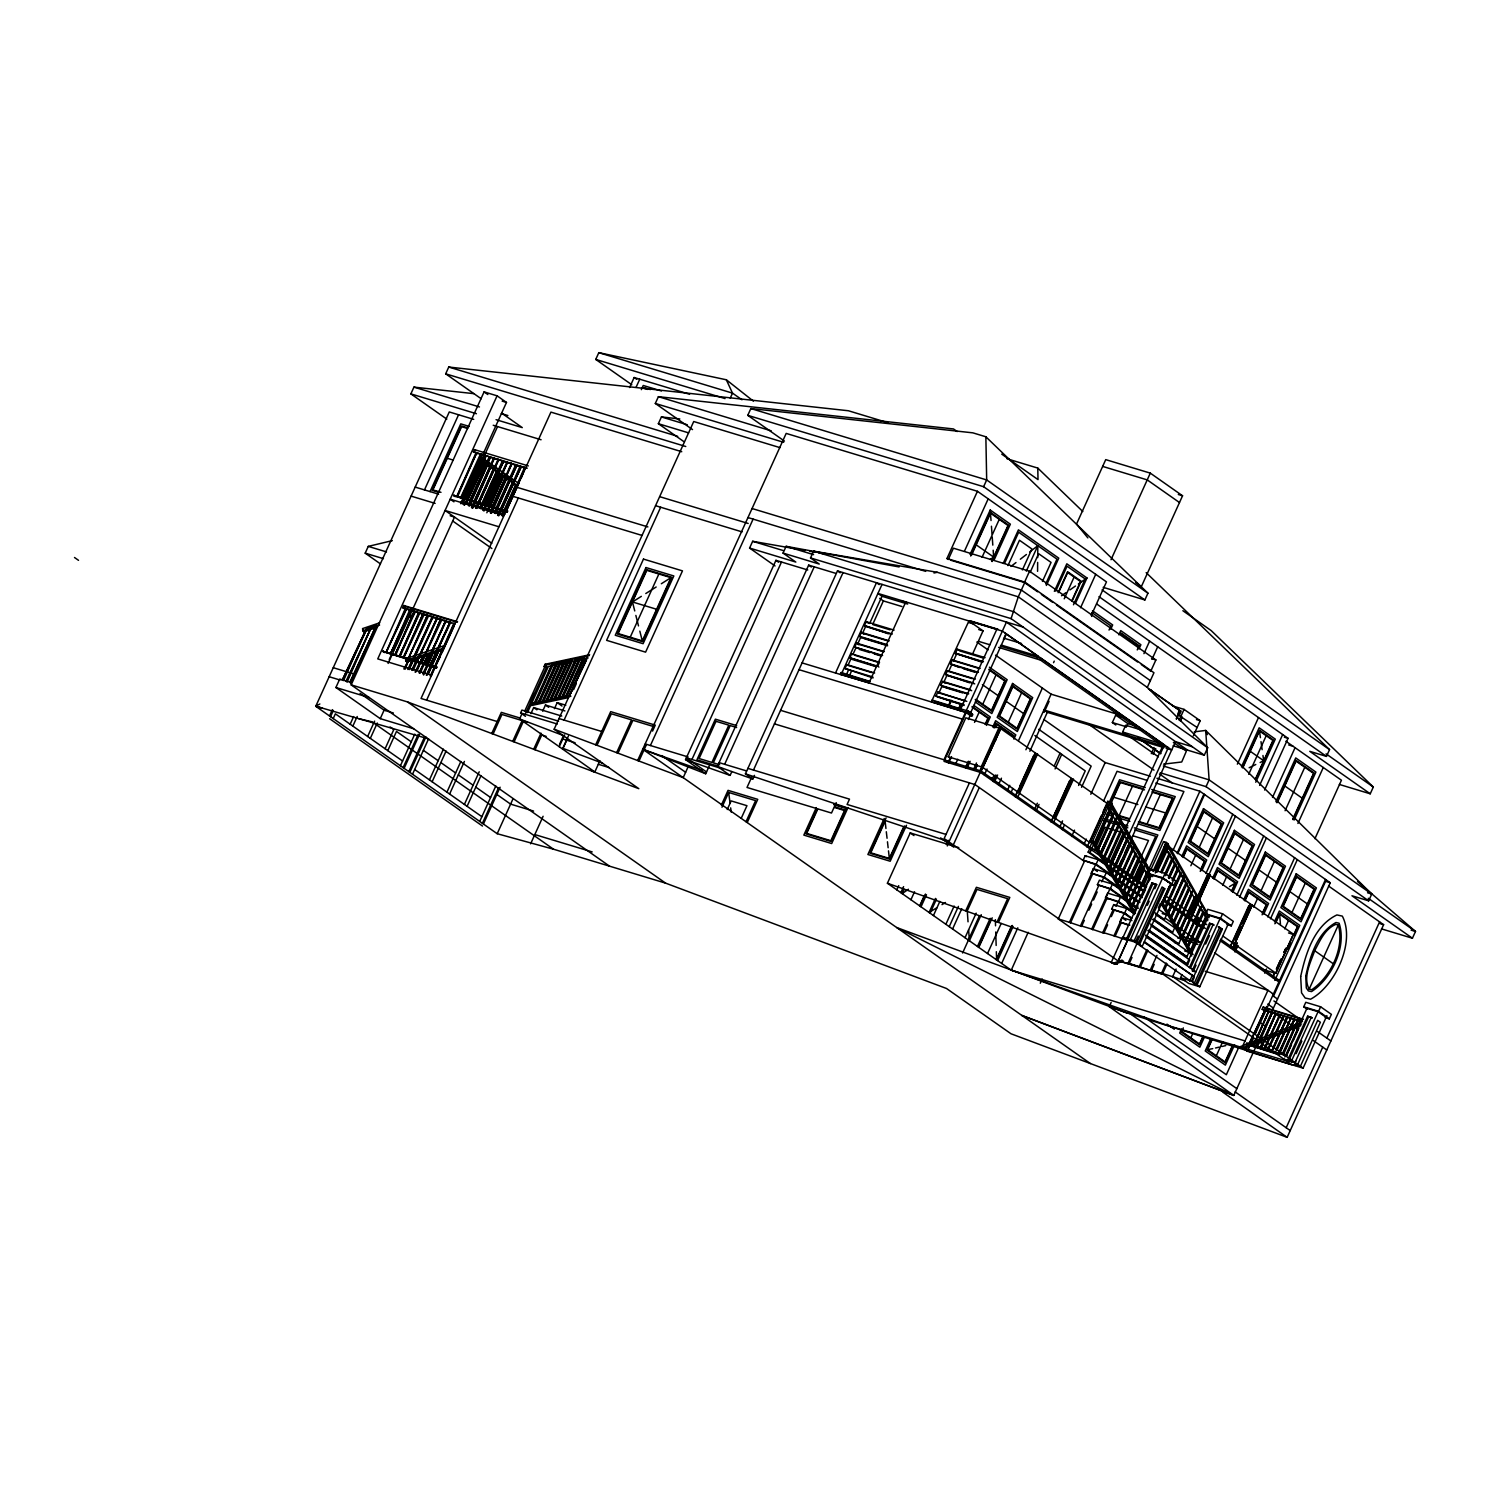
<?xml version="1.0" encoding="UTF-8"?>
<svg xmlns="http://www.w3.org/2000/svg" width="1490" height="1490" viewBox="0 0 1490 1490"><rect width="100%" height="100%" fill="white"/><g stroke="black" fill="none" stroke-linecap="round" stroke-linejoin="round"><path stroke-width="1.5" d="M1091.723 616.432L1091.742 612.483L1110.888 625.93L1109.026 630.065M995.841 740.027L995.879 735.799M995.935 727.716L995.972 723.917L1013.442 736.19M1037.58 571.322L1037.655 562.4M1037.71 557.558L1037.822 545.694L1029.72 551.952M1314.683 950.695C1310.641 962.447 1302.632 977.161 1309.17 989.174L1311.74 989.732C1330.831 976.9 1344.818 947.361 1338.318 924.955L1335.748 924.396C1324.889 928.885 1319.898 940.972 1314.683 950.695L1332.824 963.434M992.154 746.024L1000.107 728.107L949.018 841.775L943.449 840.099L969.413 782.883M1107.349 803.594L1089.879 842.595L1107.536 803.65L1072.539 779.14L1054.883 818.085L1089.879 842.595L1107.536 803.65M446.795 419.118L410.868 393.882L413.941 387.121L473.69 393.639M481.177 398.743L445.678 373.822L448.751 367.043L848.387 410.756L888.021 422.75M380.434 563.872L365.199 553.163L368.272 546.383L392.317 540.628M1328.559 886.029L1383.614 924.694L1287.155 1137.336L1011.021 1033.781L946.504 988.485L665.564 883.123L553.516 849.207L497.194 833.711L315.75 706.297L449.272 411.948L473.727 419.361M424.482 489.893L458.566 414.76M413.68 728.759L380.248 718.646L335.902 687.505L339.739 679.049L350.876 682.42M365.665 630.345L342.328 680.036L365.665 630.345L343.519 680.595M342.83 680.39L366.168 630.698M430.051 491.588L460.764 423.868L469.35 426.457M329.532 715.982L332.4 709.65M346.034 681.154L370.656 628.65L347.245 681.712L346.034 681.154L347.245 681.712M330.538 716.69L333.369 710.432M346.537 681.507L370.656 628.65M333.22 718.571L335.38 713.84L402.579 761.018M349.759 682.271L375.648 626.936L350.951 682.848L349.759 682.271L350.951 682.848M350.262 682.625L375.648 626.936M609.54 866.174L351.174 684.879L484.082 391.889L497.083 395.819L506.488 402.43L460.559 503.676M497.083 395.819L377.752 658.897L431.597 675.193M436.179 668.246L382.874 651.484L437.11 666.943M448.863 621.702L451.079 622.969L402.728 607.734L403.753 605.48L457.598 621.777M506.879 512.374L453.593 495.611L507.829 511.07M525.486 468.233L473.429 451.861L474.453 449.608L528.298 465.904M350.169 724.214L353.651 716.541M384.476 652.601L383.265 650.627M404.237 608.795L405.261 606.542L403.753 605.48M455.176 496.729L453.966 494.755M406.975 609.634L405.261 608.702L386.301 651.95L406.472 609.28M477.675 453.761L476.67 453.053L457.02 496.096L475.962 452.83L476.986 453.537M386.301 651.95L405.969 608.926M352.851 726.096L357.209 716.504M456.517 495.742L457.709 496.3L476.483 453.183M411.37 610.956L409.675 610.043L390.715 653.29L410.868 610.602M461.434 497.418L481.587 454.729L462.124 497.623L460.931 497.064L480.376 454.171L481.382 454.878M390.715 653.29L410.365 610.248M392.261 651.111L395.036 644.984M399.674 634.777L402.449 628.65M389.244 659.493L391.106 655.414M392.95 651.316L408.018 616.394M388.108 663.423L454.487 517.067L450.148 515.764M408.353 616.692L409.899 617.158L410.923 614.904M461.528 503.359L481.177 460.317L462.217 503.564L461.025 503.005L462.217 503.564M497.548 426.568L463.465 501.702L504.831 514.218M395.819 654.836L414.09 611.384L395.129 654.632L415.282 611.943M465.327 498.405L466.538 498.964L485.982 456.07L465.327 498.405L484.79 455.512L485.796 456.219M395.129 654.632L414.592 611.738M464.21 505.24L483.673 462.347M465.644 503.564L484.865 462.924L466.333 503.769M465.83 503.415L484.362 462.571M420.199 613.638L418.504 612.707L399.544 655.954L419.696 613.284M490.396 457.411L470.244 500.1L489.204 456.834L490.21 457.542L468.326 505.445M399.544 655.954L419.007 613.061M419.193 612.93L400.233 656.177M468.829 505.799L487.547 464.805L469.518 506.004M494.121 458.529L475.347 501.646L474.155 501.068L493.618 458.175M367.639 736.488L374.605 721.123M471.51 507.68L490.042 466.836M474.658 501.422L494.307 458.38M472.218 507.904L490.75 467.041L472.721 508.258M404.647 657.5L403.455 656.941L422.899 614.048L403.958 657.295L424.11 614.606M370.321 738.37L377.287 723.023M475.645 507.885L493.246 469.071M380.248 718.646L384.085 710.19L360.058 693.316M476.148 508.239L498.014 459.516M476.334 508.09L493.935 469.294L476.837 508.444M403.827 668.973L408.502 660.424L405.224 669.085M408.353 658.636L427.313 615.389L408.353 658.636L428.524 615.947M498.722 459.721L479.072 502.763L498.517 459.87M404.721 668.731L408.502 660.424M479.761 508.09L496.431 471.324M480.264 508.444L497.139 471.529L480.953 508.649M407.813 669.476L432.417 616.935L408.707 669.271M482.965 503.75L484.175 504.309L503.639 461.416L482.965 503.75L502.428 460.838M409.266 667.743L432.23 617.065M503.136 461.062L484.175 504.309M409.21 669.625L432.92 617.288M482.946 510.325L499.634 473.559L501.012 473.969M483.449 510.679L500.323 473.764L501.515 474.323M411.799 670.034L417.554 657.351L418.988 657.388M484.157 510.884L500.826 474.118M412.302 670.388L436.831 618.257L413.401 669.718M507.345 462.533L488.59 505.65L487.379 505.073L506.842 462.179M487.882 505.427L507.531 462.384M417.181 661.299L437.334 618.611M487.062 510.53L502.819 475.794L504.216 476.223M487.565 510.884L503.322 476.148L504.719 476.577M486.839 512.784L503.508 476.018L488.273 511.089M415.077 672.102L423.477 655.321L417.386 670.239M416.511 670.407L422.117 658.058M415.933 671.953L423.477 655.321M511.945 463.725L492.296 506.768L511.256 463.52M421.596 662.64L440.537 619.393L421.596 662.64L441.748 619.952L440.034 619.039M490.266 512.765L511.759 463.874M490.769 513.119L506.712 478.253L491.458 513.324M419.007 672.735L428.468 653.626L420.366 672.958M385.109 748.744L393.807 729.56L390.119 726.971M419.528 673.089L428.468 653.626M494.382 512.97L516.862 465.42L497.399 508.314L496.207 507.755L515.67 464.843M444.448 620.361L445.957 621.423L426.01 663.963L445.454 621.069M496.896 507.96L516.36 465.066M494.885 513.324L509.897 480.488L495.574 513.529M387.791 750.643L396.489 731.441L411.277 741.834M422.937 673.406L433.46 651.931L423.7 674.914M423.197 674.56L433.46 651.931M497.567 515.205L512.392 482.518L513.789 482.946M501.124 509.431L520.066 466.184M498.07 515.559L512.895 482.872L514.292 483.3M449.868 622.41L430.405 665.304L450.557 622.615M498.256 515.41L521.277 466.743L498.778 515.764M426.326 675.231L450.054 622.261L429.902 664.95L431.113 665.509M520.774 466.389L501.813 509.654L500.621 509.077M427.76 673.536L438.973 650.59L438.023 650.907M427.146 675.175L438.47 650.236M428.599 673.461L438.973 650.59M501.683 515.41L515.577 484.771L517.477 485.535L481.866 460.522M502.186 515.764L516.285 484.976L510.306 499.634M505.613 510.828L524.48 467.525M430.2 675.994L443.461 648.541M502.894 515.968L507.513 505.762M440.239 656.699L434.912 666.701L454.469 623.602L402.728 607.734M506.302 511.033L525.188 467.73L521.128 478.364M430.722 676.348L442.511 648.858M442.083 652.62L454.133 626.061M507.233 509.003L519.284 482.443M426.606 700.17L518.315 497.977M400.419 765.748L414.76 734.142M403.12 767.648L418.243 734.291M404.125 768.356L419.491 734.458M408.819 771.652L424.203 737.774M631.797 384.737L595.739 359.425L598.812 352.664L726.338 379.782L753.418 401.164M409.843 772.36L425.917 736.917M412.525 774.241L428.599 738.798M429.455 779.885L443.387 749.191M432.137 781.784L446.069 751.072M629.6 387.53L634.144 377.51L689.572 394.273M446.925 792.159L460.857 761.446M449.608 794.04L464.414 761.427M636.118 387.214L639.75 379.205M641.352 389.654L643.233 385.482L661.467 390.995M491.719 733.527L501.329 712.369L520.42 718.143M493.078 734.03L501.944 714.474L522.152 720.583L512.709 741.387M464.396 804.432L479.203 771.801M467.096 806.314L481.009 775.601M692.533 429.586L655.321 403.455L658.394 396.675L953.507 428.952L957.213 431.56M525.448 716.318L520.606 712.928L521.91 710.078L558.601 721.179M564.654 734.887L559.271 746.714L519.6 718.944L522.021 713.617M525.504 713.449L546.681 666.812L544.055 666.533L545.079 664.279L589.63 654.743M524.815 710.935L545.042 666.328L546.681 666.812M545.675 667.017L546.7 664.764L589.034 655.712M530.421 701.976L534.258 693.502M514.069 741.89L523.53 721.011L527.572 722.24M683.761 441.543L658.357 423.7L661.43 416.939L679.831 418.951M527.46 712.574L530.57 705.72L568.118 697.674M479.724 821.437L495.798 785.994M534.165 703.336L551.468 665.192L552.809 665.266L535.506 703.41L534.165 703.336L535.506 703.41M534.873 703.541L552.101 665.043M530.906 713.691L533.681 707.564L561.749 716.057M482.406 823.318L498.479 787.875M538.169 702.479L555.472 664.335L556.794 664.41L539.492 702.554L538.169 702.479L539.492 702.554M483.412 824.026L500.118 787.223M538.803 702.349L556.105 664.186M538.859 702.684L556.794 664.41M542.099 701.641L559.402 663.478L560.724 663.572L543.422 701.716L542.099 701.641L543.422 701.716M542.788 701.846L560.017 663.348M545.936 700.803L563.239 662.659L564.58 662.733L547.258 700.896L545.936 700.803L547.258 700.896M546.569 700.673L563.872 662.529M546.644 701.026L564.58 662.733M542.677 711.177L545.452 705.031L564.896 710.916M549.847 699.965L567.15 661.821L568.491 661.895L551.188 700.058L549.847 699.965L551.188 700.058M550.481 699.834L567.783 661.69M550.555 700.188L568.491 661.895M553.721 699.145L571.024 661.001L572.346 661.076L555.044 699.22L553.721 699.145L555.044 699.22M554.41 699.35L571.657 660.852M533.644 749.34L541 733.154M557.651 698.307L574.954 660.163L576.276 660.238L558.974 698.382L557.651 698.307L558.974 698.382M558.284 698.177L576.276 660.238M497.194 833.711L513.063 798.714M535.04 749.768L541.727 735.017L546.122 736.339M558.34 698.512L575.643 660.368M554.429 708.681L557.186 702.628L565.809 705.236M561.581 697.469L578.884 659.306L580.206 659.4L562.903 697.543L561.581 697.469L562.903 697.543M562.196 697.32L579.517 659.176M562.27 697.674L579.573 659.53M565.511 696.612L582.814 658.468L584.136 658.543L566.833 696.705L565.511 696.612L566.833 696.705M566.144 696.482L583.447 658.338M566.2 696.836L584.136 658.543M351.174 684.879L407.515 701.939L638.819 788.676L554.15 729.225L693.725 421.521L780.034 447.652M586.688 659.511L569.441 695.774L585.998 659.306M586.427 659.604L569.441 695.774M573.557 689.721L576.332 683.593M564.095 720.098L660.666 507.233M559.495 744.404L563.276 736.079M568.398 736.023L562.829 748.315L602.537 763.197M562.587 749.321L567.299 738.91M730.212 398.203L732.503 393.137L726.338 379.782M530.626 843.824L543.105 816.278M630.214 637.217L658.878 574.004M642.283 640.868L670.947 577.654L646.809 570.353L618.126 633.567L642.283 640.868L639.825 631.145M595.665 744.795L610.695 711.643L655.265 725.127L652.564 731.087M597.024 745.298L611.328 713.766L631.518 719.875L616.636 752.655M784.429 441.077L747.775 415.338L750.848 408.558L972.858 432.845L985.859 436.775L1147.952 593.188L1144.879 599.948L1103.177 587.339M591.903 771.094L594.827 771.969L599.93 760.72M617.996 753.176L632.915 720.285L653.104 726.412M637.627 760.533L786.18 433.404L977.44 491.29L1106.474 581.882L1091.22 615.5M638.986 761.036L646.269 744.981M650.404 745.521L753.102 519.116M775.042 565.939L749.582 548.059L752.655 541.298L796.033 548.897M709.352 765.73L705.701 773.757L685.549 759.602L775.936 560.333L807.766 569.981M749.582 548.059L795.828 562.065L783.051 553.088L786.124 546.327L899.122 566.945M688.25 766.493L683.202 777.631L554.15 729.225M691.937 759.49L781.505 562.028M783.051 553.088L819.258 564.058L810.523 557.931L813.596 551.151L937.247 572.29L1018.285 596.82L1147.3 687.411L1207.682 747.738L1204.293 755.207L1173.151 745.782M731.851 771.578L730.119 775.396L717.361 766.419L808.66 565.138L835.592 573.296M724.661 764.296L814.229 566.833M721.384 805.047L728.051 790.352L757.758 799.348L747.272 822.443M721.98 807.226L728.666 792.457L755.598 800.614L746.024 821.716M727.25 809.536L731.162 800.912L746.956 805.699L741.238 818.289M754.48 775.377L752.822 779.009L745.428 773.832L837.473 570.912L1023.164 627.122L1204.293 755.207M753.474 770.069L843.042 572.607M751.798 776.923L747.011 787.465L831.495 813.037L836.225 802.607M802.086 662.901L835.518 673.014L876.474 582.72L879.156 584.601M869.75 681.34L841.179 672.549L840.416 674.244L967.345 712.928M841.086 674.709L882.043 584.397M873.066 677.95L844.998 668.526L846.786 664.577L874.649 672.996M876.753 666.403L849.859 657.798L851.647 653.849L879.51 662.286L877.703 666.235L878.895 667.054M881.614 655.693L854.72 647.07L856.508 643.121L884.371 651.558M861.946 637.999L859.581 636.36L861.388 632.393L889.232 640.83M888.226 633.771L864.442 625.632L866.249 621.684L894.093 630.102M871.538 672.53L847.959 665.397L851.032 658.617M855.893 647.908L852.82 654.669L851.647 653.849M845.929 675.734L848.779 669.457M869.639 623.453L881.987 596.261L877.945 593.43L1002.36 631.089L1171.699 749.992L1166.13 748.315M849.728 675.063L851.647 670.817M872.805 624.217L883.365 600.917L879.715 598.347M905.808 601.867L868.931 683.146L869.024 680.967M816.315 807.599L803.836 835.108L831.681 843.545L848.015 807.561M817.358 808.772L805.997 833.841L831.066 841.422L846.041 808.418L833.767 804.693M817.675 809.256L806.705 833.413L830.861 840.714L844.551 810.523L834.605 807.524M1141.321 664.596L1150.764 671.226L1155.886 659.94L1029.534 571.229L953.414 548.19L948.292 559.476L946.951 558.527L977.44 491.29M1144.879 599.948L983.605 486.709L986.678 479.948L985.859 436.775M964.533 551.021L988.187 498.852M970.046 554.466L990.217 510.027L1010.369 524.182L994.054 560.165M970.679 556.012L990.459 512.43L1008.6 525.169L992.172 561.357M971.424 555.342L990.533 513.231L1008.004 525.504L991.744 561.32M982.059 557.297L999.269 519.358M972.523 654.091L983.046 630.885L968.928 620.976L931.399 701.771L932.163 700.077L968.165 711.121M964.049 705.496L935.981 696.072L937.769 692.105L966.805 701.362M943.207 687.002L940.842 685.344L942.63 681.396L970.493 689.814M969.487 682.755L945.703 674.616L947.51 670.668L975.354 679.105M959.355 667.483L950.583 663.888L952.371 659.94L980.215 668.377M981.351 661.951L955.444 653.179L957.232 649.212L985.095 657.649M964.663 700.728L938.942 692.943L942.015 686.164L967.736 693.949M972.244 678.62L948.683 671.487L951.756 664.726L977.459 672.493M979.247 668.544L953.544 660.778L956.617 653.998M884.222 818.513L867.888 854.496L890.182 861.239L906.497 825.274M886.066 817.954L870.048 853.23L889.549 859.134L904.616 825.926M1003.198 563.443L1018.434 529.844L1058.757 558.154L1046.371 585.458M1004.595 563.294L1018.676 532.247L1056.969 559.141L1045.719 583.968M1007.966 565.604L1019.477 540.255L1031.899 548.972L1022.401 569.925M948.124 706.335L950.881 700.263M949.558 704.714L951.477 700.505M885.935 828.496L885.116 821.195L870.775 852.802L889.344 858.426L903.685 826.82M958.647 708.532L960.51 704.435M959.188 708.327L961.069 704.155M959.933 709.575L962.819 703.243M959.933 710.674L996.791 629.413M1026.293 571.136L1037.822 545.694M1245.23 1041.007L1011.263 970.195L887.407 883.235L910.222 832.929L958.796 847.624M965.501 712.369L943.99 759.77L780.574 710.32M1037.617 591.791L1024.412 582.515L1029.534 571.229M946.951 558.527L1024.934 582.143L1018.285 596.82L1011.077 618.629L1023.164 627.122M966.675 712.462L967.438 710.767L970.325 712.22L972.821 714.529L972.057 716.224L966.675 712.462L931.399 701.771M1030.074 572.533L1038.623 553.703L1051.065 562.419L1042.441 581.435M948.292 756.846L965.818 717.808L998.915 727.865L981.24 766.81L948.162 756.752M1003.403 639.378L1005.936 633.771M948.013 762.601L949.894 758.485M972.206 713.952L970.344 713.393L1006.402 633.921M948.72 762.824L951.514 756.641M968.351 719.521L970.213 715.405L966.191 712.574L944.045 761.39L980.495 772.435L1145.996 887.891M896.812 889.828L898.712 885.637M955.928 763.364L957.772 759.267M974.516 722.371L979.172 712.127M982.748 704.23L996.065 674.877M900.854 892.659L903.592 886.643M901.86 893.367L903.704 889.325M904.113 889.381L902.195 893.609L908.434 889.251M965.576 767.443L968.37 761.297M985.113 724.401L987.907 718.255L972.169 707.21M965.855 767.834L968.686 761.595M985.654 724.177L988.485 717.938L972.169 706.465M967.271 767.648L970.139 761.316M986.436 725.407L990.273 716.951L973.771 705.366M910.93 899.736L914.543 891.765M973.603 769.324L976.471 762.973M992.768 727.064L995.637 720.713L1015.808 734.868L1013.889 739.096M1054.343 591.325L1066.821 563.816L1086.974 577.971L1075.463 603.375M975.13 768.877L977.012 764.705M993.998 727.288L995.879 723.116L1014.02 735.855M1055.758 591.12L1067.063 566.219L1085.204 578.958L1073.489 604.772M975.503 769.008L977.365 764.91M994.109 728.014L995.972 723.917M1058.105 592.685L1067.604 571.713L1081.125 581.212L1072.074 601.178M1058.701 592.331L1067.697 572.514L1080.529 581.547L1071.645 601.159M946.336 844.551L948.255 840.304M979.601 771.634L1000.107 728.107M979.936 771.82L998.71 730.417M919.665 905.883L924.396 895.434M920 906.106L925.476 894.056M947.286 845.929L949.167 841.775M980.904 771.727L1000.721 728.647L1035.55 753.102L1017.875 792.028L982.879 767.536L1000.721 728.647M921.006 906.814L926.482 894.764M1037.115 657.723L1037.822 656.14L1005.154 633.213M984.387 774.837L987.032 769.008M1008.283 722.147L1021.6 692.813M1064.233 598.812L1074.122 577.04M953.358 844.811L979.302 787.595M1162.777 745.95L1040.467 660.07L1041.175 658.505L1000.33 646.139M935.459 898.414L929.071 912.476L937.024 907.652M930.077 913.184L936.465 899.14M992.973 781.282L995.767 775.135L991.223 778.581M993.271 781.617L996.102 775.377M933.448 915.549L939.855 901.394M994.724 781.356L997.592 775.024M1053.542 662.696L1054.249 661.132M998.617 784.466L1001.466 778.19M1018.583 740.456L1042.367 688.045M1080.567 607.734L1095.709 574.339M1111.018 559.718L1150.299 473.131L1105.729 459.628L1076.544 524.014L1087.868 537.89M945.871 924.284L954.14 906.05M1007.855 789.514L1009.754 785.323M1025.902 749.749L1051.102 694.172L995.562 655.172M1044.136 712.332L1049.109 701.324M949.242 926.631L958.424 906.367M1010.984 792.941L1012.772 788.433M1029.888 751.258L1047.284 712.332L1043.931 709.985L1168.346 747.626L1129.103 834.121M952.594 928.996L961.776 908.732M1015.1 796.535L1017.912 790.333M1019.793 786.199L1033.874 755.151M1015.305 796.684L1034.097 755.3M965.725 910.763L976.378 887.295L1009.81 897.408L998.486 922.347M1036.63 753.921L1071.459 778.32L1053.616 817.209L1018.955 792.866L1036.798 753.977M967.103 911.247L976.993 889.4L1007.65 898.675L997.127 921.863M965.017 937.732L976.173 913.146M962.596 952.985L968.314 940.376M968.388 940.078L979.377 915.847M981.24 914.674L969.394 940.786L968.612 929.816M1110.758 629.134L1112.676 624.943L1092.505 610.788M1034.507 809.461L1037.338 803.203M1054.361 765.692L1060.042 753.195M1036.183 810.635L1039.033 804.376M1055.088 768.952L1061.718 754.368M977.459 946.448L990.217 918.324M1118.822 634.833L1120.741 630.605L1140.893 644.76L1138.975 648.988M1150.299 473.131L1182.557 495.779L1141.377 586.576L1135.678 582.571M978.464 947.156L991.334 918.79M978.8 947.398L992.21 917.821M987.535 953.525L1001.168 923.502M1051.027 821.754L1069.801 780.369M1051.232 821.903L1070.006 780.518M996.27 959.672L1011.617 925.83M1012.232 925.458L996.605 959.895L996.344 951.719M1137.243 649.901L1139.124 645.747L1120.983 633.008M997.611 960.603L1013.107 926.463M1059.707 827.155L1062.538 820.897M1078.611 785.472L1085.241 770.889L1034.842 735.501M1001.652 963.434L1017.819 927.804M1062.333 829.688L1064.251 825.441M1081.554 787.297L1091.164 766.121L1038.754 729.318M1115.805 724.978L1112.36 722.538L1115.731 715.088L1126.179 718.236M1143.948 653.644L1149.628 641.128M1011.263 970.195L1028.174 932.312M1071.645 836.486L1074.514 830.135M1090.81 794.245L1105.17 762.563L1043.782 719.447M1152.068 659.176L1157.693 646.79M1125.993 734.384L1122.64 732.018L1125.714 725.239L1142.905 730.454M1126.142 727.306L1127.837 723.581L1115.731 715.088M1147.3 687.411L1153.949 672.735L1024.934 582.143M1084.385 843.321L1086.303 839.093M1103.606 800.95L1117.053 771.298L1147.244 780.425M1087.03 847.046L1101.166 815.868M1103.066 811.715L1107.778 801.322L1112.173 803.408L1091.444 849.114L1089.581 847.829L1110.329 802.104M1112.36 876.325L1095.616 864.572L1083.137 860.251L1085.167 855.726L1098.167 859.674L1143.445 891.448M1108.988 803.036L1119.549 779.754L1145.27 787.539M1103.196 862.691L1088.147 852.112L1090.196 847.605L981.128 771.019L944.679 759.993L947.379 761.874M1134.356 914.599L1092.282 842.502L1092.878 841.161L1134.97 913.258M1107.889 807.319L1110.236 802.793L1111.577 803.743L1149.963 870.235M1110.05 804.209L1120.182 781.859L1143.165 788.825M1118.208 961.031L1058.273 918.939L1084.478 861.201M1110.87 803.538L1120.387 782.567L1144.525 789.868M1134.523 913.538L1092.673 841.012M1144.581 891.001L1090.01 852.671L1092.058 848.164L1090.196 847.605M1110.776 811.026L1095.485 844.718L1094.554 843.601L1111.745 805.699L1112.695 806.816L1111.745 805.699M1094.982 844.364L1111.223 808.567M1094.554 849.989L1104.854 827.285L1120.629 832.072M1112.639 817.973L1098.316 849.561L1097.366 848.425L1112.658 814.732M1098.316 849.561L1112.192 817.191M1097.813 849.207L1114.054 813.391M1040.281 983.232L1042.199 979.023M1116.42 820.692L1101.129 854.385L1100.197 853.267L1117.388 815.365L1118.338 816.483L1117.388 815.365M1139.012 902.251L1103.755 877.48L1091.257 873.177L1093.306 868.651L1106.306 872.6L1142.066 897.706M1084.329 920.317L1081.572 926.408L1069.41 922.329L1095.616 864.572M1115.023 822.033L1100.197 853.267M1141.396 895.974L1096.119 864.181L1098.167 859.674M1117.835 816.129L1101.129 854.385M1070.416 923.036L1092.617 874.109M1132.456 786.217L1119.139 815.57L1129.197 818.625M1119.251 825.534L1103.96 859.227L1103.028 858.11L1120.219 820.208L1121.169 821.325L1120.219 820.208M1103.457 858.873L1118.748 825.181M1151.323 753.642L1154.098 747.514M1153.111 754.331L1155.737 748.557M1122.063 830.358L1106.772 864.07L1105.841 862.933L1121.113 829.241M1106.269 863.716L1121.616 829.595M1111.726 889.567L1097.385 884.688L1099.434 880.162L1112.434 884.091L1138.844 902.642M1081.572 926.408L1080.548 925.7L1098.726 885.619M1110.143 861.984L1123.534 832.444M1125.453 828.216L1163.485 744.385L1041.175 658.505M1177.957 713.524L1179.316 710.525L1181.179 711.084L1179.13 715.591L1197.122 727.474M1088.911 910.185L1091.667 904.113M1093.511 900.053L1097.199 891.951M1101.78 881.819L1103.755 877.48M1140.018 902.214L1104.258 877.107L1106.306 872.6M1126.794 830.992L1125.844 829.874L1126.794 830.992L1109.603 868.894L1108.653 867.776L1123.944 834.083M1163.224 747.458L1160.449 753.586L1138.155 737.941M1176.206 718.869L1179.912 710.693L1150.168 689.814L1180.248 710.804L1176.541 718.962M1109.603 868.894L1126.347 830.228M1109.1 868.54L1126.291 830.638M1179.13 720.247L1184.066 709.389L1172.928 706.018M1127.707 840.043L1112.415 873.736L1111.484 872.6L1126.757 838.926M1114.762 865.764L1127.204 838.349M1180.434 721.29L1182.334 717.1M1111.913 873.382L1129.178 835.052M1118.655 866.677L1121.467 860.494M1125.211 852.243L1128.954 843.973M1118.115 868.13L1129.606 842.818M1131.506 838.591L1175.48 741.648L1006.439 622.112L966.302 710.562L970.325 712.22M1132.437 840.658L1131.487 839.54L1132.437 840.658L1115.246 878.579L1114.296 877.442L1130.538 841.645M1134.709 913.649L1118.003 901.916L1105.524 897.613L1107.573 893.087L1120.573 897.017L1135.622 907.596M1107.591 924.862L1103.848 933.15L1091.704 929.071L1109.864 888.99L1126.626 900.761M1130.091 844.104L1115.246 878.579M1138.379 908.267L1110.385 888.617L1112.434 884.091M1092.71 929.779L1106.865 898.544M1135.268 845.5L1134.318 844.383L1135.268 845.5L1118.077 883.402L1117.128 882.285L1133.369 846.488M1118.077 883.402L1132.903 848.946M1117.556 883.048L1132.847 849.356M1147.002 824.007L1160.319 794.654M1136.181 854.552L1120.89 888.245L1119.94 887.109L1135.231 853.416M1120.89 888.245L1135.734 853.77M1120.387 887.891L1135.678 854.198M1125.993 913.985L1111.652 909.105L1113.701 904.598L1126.701 908.528L1134.244 913.836M1103.848 933.15L1102.842 932.442L1112.993 910.055M1111.354 916.592L1114.166 910.39M1118.003 901.916L1116.047 906.255L1113.701 904.598M1193.322 735.874L1200.195 720.713L1184.066 709.389M1135.455 913.426L1118.524 901.543L1120.573 897.017M1138.993 859.376L1123.721 893.069L1122.771 891.951L1138.043 858.259M1123.218 892.715L1139.515 856.508M1131.636 877.647L1139.124 861.146M1141.005 857.011L1148.492 840.509L1132.698 835.722M1141.824 864.219L1126.533 897.911L1125.583 896.775L1142.774 858.892L1143.724 860.009L1142.774 858.892M1126.03 897.557L1143.277 859.246M1135.492 880.776L1142.234 865.932M1144.152 861.704L1155.7 836.263L1134.803 829.93M1136.889 881.186L1143.556 866.491M1145.475 862.3L1157.86 834.996L1134.281 827.863M1144.637 869.043L1129.364 902.754L1128.414 901.618L1145.605 863.716L1146.555 864.833L1145.605 863.716M1128.563 925.234L1119.791 922.031L1121.84 917.523L1131.897 920.559M1129.364 902.754L1143.24 870.384M1128.861 902.4L1144.134 868.689M1126.98 939.743L1127.986 940.451L1113.98 935.813L1124.13 913.426L1131.581 918.66M1131.692 918.008L1124.652 913.053L1126.701 908.528M1114.986 936.521L1121.132 922.981M1149.367 869.676L1148.418 868.558L1149.367 869.676L1132.177 907.578L1131.227 906.46L1146.518 872.768M1131.674 907.224L1183.898 791.525L1155.868 783.032M1152.701 876.623L1148.138 873.419L1150.187 868.912L1165.05 873.401L1175.796 880.944L1173.748 885.47L1161.138 877.349M1143.221 886.494L1147.84 876.306M1150.615 870.179L1163.578 841.626L1166.13 842.409L1167.806 843.582L1155.774 870.104M1137.876 906.106L1135.007 912.42L1134.058 911.284L1150.299 875.505M1111.316 962.279L1122.659 937.247M1127.055 940.171L1123.032 937.34L1151.342 874.928M1153.186 870.961L1166.13 842.409M1148.418 881.931L1149.032 880.59M1207.682 920.727L1164.435 846.618L1166.298 842.521M1142.644 895.564L1145.512 889.251M1155.16 869.583L1157.954 863.436M1159.797 859.339L1164.454 849.077L1155.346 869.639M1206.937 912.532L1167.639 843.47M1155.272 873.028L1166.409 848.443M1156.631 871.743L1166.856 849.207M1155.7 883.943L1130.444 939.594L1131.469 940.302L1127.744 939.166L1126.738 938.458L1151.975 882.825L1156.706 884.65L1154.824 888.766M1157.153 872.097L1168.533 847.326M1151.975 882.825L1152.981 883.533L1116.774 964.216L1127.017 941.606M1160.859 871.762L1169.24 853.286M1161.306 872.525L1169.687 854.049M1161.809 872.879L1170.19 854.403M1147.356 905.268L1149.218 901.133M1173.096 850.25L1199.878 791.227L1156.929 778.227M1170.544 883.961L1142.234 946.374L1139.552 944.492L1164.789 888.841L1162.088 886.96L1136.851 942.593L1134.169 940.712L1162.479 878.299L1149.479 874.369M1173.748 885.47L1163.001 877.908L1165.05 873.401M1164.603 874.574L1172.053 858.128M1165.031 875.338L1172.5 858.892M1189.858 980.55L1135.343 942.276L1138.267 935.999M1165.534 875.692L1174.176 856.992M1207.291 734.626L1205.689 730.435L1371.731 894.056L1368.658 900.835L1206.043 786.646L1209.116 779.866L1205.689 730.435L1194.31 731.851M1177.063 853.249L1203.92 794.058M1137.708 941.959L1127.967 963.434L1128.973 964.142L1132.009 957.455M1177.733 853.714L1204.591 794.524M1257.653 1042.795L1233.776 1095.411L1109.23 1006.663L1111.13 1002.491M1139.552 944.492L1138.155 944.064L1163.392 888.431L1164.789 888.841M1168.328 877.386L1174.884 862.971M1168.831 877.74L1174.455 865.373M1168.775 878.15L1175.331 863.734M1169.277 878.504L1175.834 864.088M1158.363 907.894L1160.412 903.368M1181.793 856.471L1186.599 845.892L1206.714 860.028L1201.909 870.607M1169.277 886.382L1161.772 902.903L1162.721 904.02L1178.646 868.931M1172.071 880.199L1177.696 867.813M1183.079 856.601L1186.841 848.294L1204.944 861.015L1200.232 871.389M1162.219 903.666L1170.656 885.097M1173.468 878.895L1178.199 868.167M1183.097 857.532L1186.915 849.095L1204.348 861.332L1200.53 869.769M1181.458 873.755L1165.515 908.937L1164.565 907.801L1180.527 872.637M1165.012 908.583L1181.03 872.991M1147.859 950.434L1140.111 967.513L1139.105 966.805L1146.909 949.596M1184.289 878.597L1168.29 913.854L1167.359 912.718L1184.513 875.207M1159.015 909.589L1166.54 914.879L1164.491 919.404L1155.085 912.793M1168.29 913.854L1184.271 875.412L1185.221 876.53M1167.788 913.5L1183.786 878.243M1190.845 865.746L1195.632 855.223M1199.245 847.326L1212.543 817.973M1237.352 764.184L1258.491 717.565M1187.102 883.44L1171.084 918.753L1170.153 917.635L1186.152 882.322M1170.581 918.399L1186.655 882.676M1241.487 766.791L1259.162 727.809L1275.291 739.133L1255.753 782.231M1156.948 955.407L1150.243 970.176L1151.249 970.884L1154.21 964.347M1242.362 767.797L1259.404 730.193L1273.522 740.102L1255.511 779.792M1242.902 767.574L1259.478 730.994L1272.926 740.437L1255.418 779.046M1189.933 888.282L1173.878 923.67L1172.928 922.534L1188.983 887.165M1173.375 923.316L1189.43 887.928M1168.29 931.008L1172.63 932.312L1174.679 927.804L1155.812 914.562M1191.795 895.211L1176.672 928.568L1175.722 927.451L1191.795 892.007M1176.169 928.214L1192.987 889.716M1248.695 774.316L1266.202 735.725M1194.626 900.053L1179.447 933.485L1178.515 932.349L1194.626 896.85M1179.447 933.485L1194.179 899.289M1205.913 873.513L1232.77 814.322M1178.944 933.131L1196.302 894.913M1184.606 980.569L1161.548 973.193L1166.186 962.987M1162.554 973.901L1167.098 963.881M1190.491 918.66L1187.94 917.896L1195.446 901.338M1197.327 897.204L1207.645 874.444L1210.197 875.207L1199.152 900.183M1188.145 918.045L1208.204 874.388L1166.502 845.035M1208.371 874.444L1190.715 913.389L1165.776 895.956M1208.613 875.394L1235.452 816.203M1210.197 875.207L1182.278 938.421L1181.291 937.266L1208.52 877.331M1174.418 942.518L1178.758 943.822L1180.806 939.315L1152.571 919.498M1192.894 912.234L1194.756 908.118M1196.619 904.02L1209.638 875.338M1181.738 938.048L1197.885 902.456M1190.696 918.808L1197.271 904.337M1212.674 878.15L1217.46 867.571L1237.631 881.726L1232.826 892.305M1200.698 907.28L1184.531 942.947L1200.27 906.516M1213.94 878.281L1217.702 869.974L1235.862 882.713L1232.081 891.02M1194.086 922.943L1196.898 916.722M1202.393 905.343L1185.034 943.3L1184.084 942.183M1213.959 879.193L1217.796 870.775L1235.266 883.048L1231.429 891.467M1195.464 923.912L1198.519 917.337M1195.762 924.005L1198.575 917.784M1176.113 969.04L1172.537 976.918L1173.692 977.272M1259.609 785.398L1282.685 734.551M1204.032 912.476L1187.828 948.217L1186.878 947.081L1203.082 911.359M1188.331 945.331L1203.585 911.712M1187.325 947.864L1203.529 912.122M1209.265 916.331L1205.671 913.817L1207.72 909.31L1222.582 913.798L1233.329 921.36L1231.28 925.867L1226.959 924.564M1150.187 931.716L1186.897 956.748L1188.946 952.24L1151.211 925.756M1206.844 917.318L1190.603 953.116L1189.672 951.998L1205.894 916.201M1190.1 952.762L1206.397 916.555M1264.6 790.035L1288.068 738.314L1096.808 604.046M1199.767 986.771L1197.085 984.89L1222.322 929.239L1218.243 926.929L1219.639 927.357L1194.403 983.009L1191.702 981.109L1220.012 918.697L1228.077 924.359L1199.767 986.771L1188.629 983.4L1180.564 977.738L1181.98 974.609M1186.71 964.198L1208.874 915.326L1207.533 914.376M1222.694 885.339L1226.531 876.902M1230.107 869.005L1243.424 839.652M1145.81 935.869L1187.642 964.477L1189.69 959.97L1147.822 930.58M1189.411 967.55L1209.526 923.223L1213.233 924.34L1192.168 970.791L1195.893 971.908L1146.406 937.173M1190.417 968.258L1210.532 923.93L1209.526 923.223M1193.173 971.499L1196.06 965.166M1205.634 944.045L1209.452 935.608M1272.516 797.411L1295.071 747.682M1189.579 981.333L1192.41 975.075M1231.28 925.867L1220.534 918.324L1222.582 913.798M1192.279 981.761L1194.142 977.645M1275.887 801.695L1295.741 757.926L1315.893 772.081L1294.158 820.021M1276.781 802.663L1295.983 760.328L1314.124 773.068L1293.003 819.63M1277.284 802.514L1296.058 761.129L1313.528 773.403L1292.873 818.923M1197.085 984.89L1195.688 984.462L1220.925 928.829M1236.83 895.211L1263.688 836.02M1239.55 897.129L1266.407 837.939M1181.533 1028.975L1179.689 1033.036L1199.841 1047.191L1204.441 1037.021M1183.339 1027.914L1181.458 1032.049L1199.599 1044.788L1203.361 1036.518M1243.666 899.811L1248.415 889.307L1268.586 903.462L1263.781 914.04M1285.088 810.728L1304.793 767.257M1244.895 900.016L1248.657 891.709L1266.798 904.449L1262.104 914.823M1244.914 900.929L1248.75 892.51L1266.221 904.784L1262.384 913.202M1229.883 947.342L1248.657 905.957M1230.107 947.491L1250.334 903.909L1232.658 942.853L1223.234 936.297M1190.789 1037.86L1192.596 1033.837M1235.62 939.575L1241.189 927.283M1243.051 923.185L1251.414 904.747L1293.469 934.193L1275.812 973.138L1293.469 934.193M1235.787 939.631L1241.356 927.339M1243.219 923.241L1251.581 904.784M1252.364 904.803L1232.658 948.273L1252.364 904.803L1249.812 904.039M1234.13 949.186L1236.942 942.965M1234.409 949.26L1237.221 943.058M1253.649 907.075L1257.728 898.079M1261.062 890.741L1274.378 861.388M1234.893 951.663L1237.687 945.498M1235.024 951.756L1237.818 945.591M1182.874 610.714L1211.221 630.624L1373.314 787.018L1370.241 793.798L1309.766 751.332L1326.473 756.399L1329.546 749.619L1146.164 572.644M1297.92 823.449L1323.288 767.499M1203.156 1035.96L1199.524 1043.987L1182.054 1031.713M1210.755 1038.772L1205.224 1050.971L1225.376 1065.127L1234.595 1044.807M1211.687 1039.629L1206.993 1049.984L1225.134 1062.724L1232.64 1046.166M1232.342 1045.868L1225.059 1061.923L1207.589 1049.649L1212.134 1039.61M1267.785 916.946L1294.624 857.756M1270.467 918.827L1297.324 859.637M1274.527 921.602L1279.333 911.005L1299.783 925.365L1274.825 980.401M1274.863 923.781L1279.575 913.407L1298.014 926.352L1294.251 934.658M1275.831 922.645L1279.649 914.208L1297.418 926.687L1293.599 935.105M1216.324 1055.777L1222.694 1041.734M1314.925 838.684L1341.428 780.239L1285.889 741.238M1264.638 973.119L1266.556 968.91M1284.715 928.885L1288.533 920.447M1291.979 912.439L1305.296 883.104M1238.618 1047.638L1226.345 1074.718L1143.966 1016.888M1274.509 973.231L1272.628 977.365L1275.626 978.688M1276.39 969.077L1280.152 960.808M1272.739 977.347L1274.62 973.212M1276.502 969.059L1281.195 958.722M1011.058 970.046L1167.676 1025.474L1242.027 1047.507L1267.971 990.291L1205.168 971.275M1287.658 949.186L1290.489 942.965M1279.463 1054.901L1246.292 1044.322L1246.795 1043.186L1276.52 1052.182M1301.701 1021.823L1262.16 1009.326L1263.185 1007.054L1303.508 1019.272M1248.843 1043.968L1264.898 1010.313L1254.841 1033.948M1249.346 1044.322L1264.898 1010.313M1255.213 1031.713L1261.9 1016.962M1263.818 1012.753L1266.686 1006.421M1250.054 1044.527L1252.922 1038.195M1326.901 1015.659L1303.098 1068.144L1247.391 1051.27L1250.408 1044.639M1251.358 1042.534L1253.276 1038.325M1255.176 1034.097L1325.541 879.454M1273.484 996.195L1326.212 879.938M1253.071 1045.459L1268.623 1011.449L1257.597 1037.189M1268.623 1011.449L1253.76 1045.663L1252.569 1045.105M1259.553 1038.623L1330.253 882.769L1199.878 791.227M1256.275 1046.222L1272.33 1012.567L1257.467 1046.781L1256.275 1046.222L1272.33 1012.567M1262.421 1043.466L1260.484 1047.694L1261.918 1043.112M1264.787 1036.761L1276.055 1013.684L1261.192 1047.917L1259.981 1047.34M1265.289 1037.115L1275.347 1013.479M1276.055 1013.684L1261.192 1047.917M1269.201 1038.102L1264.209 1048.83L1279.761 1014.82L1270.933 1034.004M1263.706 1048.476L1264.898 1049.034L1269.704 1038.456M1271.622 1034.209L1280.264 1015.174L1279.072 1014.597M1267.413 1049.593L1283.467 1015.938L1267.916 1049.947L1275.347 1035.345M1277.265 1031.117L1283.97 1016.292L1282.778 1015.733M1271.64 1051.065L1287.192 1017.055L1272.795 1048.811M1273.559 1046.837L1279.314 1034.135M1281.232 1029.907L1286.987 1017.204M1273.298 1049.165L1280.003 1034.339M1281.94 1030.112L1287.695 1017.409L1286.485 1016.851M1275.812 1049.724L1290.899 1018.191L1277.005 1050.282M1276.315 1050.077L1290.899 1018.191M1278.55 1052.964L1294.624 1019.309L1279.761 1053.523M1279.053 1053.318L1293.916 1019.104M1279.258 1053.169L1294.624 1019.309M1309.17 989.174L1338.318 924.955M1297.622 1020.222L1282.257 1054.082L1283.467 1054.659L1298.125 1020.576M1307.307 1009.345L1303.731 1006.812L1305.78 1002.304L1320.624 1006.793L1331.389 1014.355L1329.341 1018.862L1325.094 1017.577M1282.76 1054.436L1298.33 1020.427M1284.864 1056.987L1306.935 1008.32L1318.073 1011.691L1326.137 1017.353M1286.485 1055.572L1298.46 1027.69M1287.453 1053.449L1291.476 1044.844M1293.208 1040.746L1298.963 1028.044M1307.568 1016.217L1287.621 1060.228L1288.627 1060.936L1292.333 1062.053L1291.327 1061.346L1311.293 1017.353L1307.568 1016.217L1312.299 1018.061L1311.293 1017.353M1288.627 1060.936L1308.574 1016.925M1296.132 1053.672L1301.832 1041.1M1318.073 1011.691L1295.034 1062.482L1283.896 1059.111M1295.853 1060.936L1294.046 1064.922L1295.667 1065.424L1296.337 1063.935L1297.734 1064.363L1317.682 1020.352L1320.382 1022.252L1300.416 1066.244L1297.399 1065.331M1329.341 1018.862L1318.576 1011.319L1320.624 1006.793M1286.187 1127.744L1322.748 1047.153M1326.845 1038.12L1379.591 921.863M1381.509 928.885L1412.427 938.234L1415.5 931.455L1357.502 881.521M992.042 561.525L993.998 557.335L976.192 544.837M1108.821 805.922L1107.647 806.909L1150.112 879.677M1168.085 846.562L1168.29 847.512M1179.316 866.305L1178.869 865.541M1188.052 881.372L1187.344 880.05M1190.361 885.842L1190.156 884.892M1193.937 890.834L1192.745 889.921M1196.749 895.676L1196.079 895.099M1205.224 910.185L1204.274 909.068M1010.984 566.423L1015.994 562.55M1020.333 559.216L1026.405 554.504M1061.532 595.758L1066.002 592.629M1069.932 589.891L1075.482 586.017M1078.35 584.005L1086.974 577.971M990.179 559.458L993.662 557.111L993.178 550.22M634.74 610.937L632.468 601.96L641.352 596.354M645.785 593.542L656.159 587.004M661.337 583.745L670.947 577.654M941.997 904.635L945.498 902.493M1229.492 886.643L1234.893 883.384M319.866 703.969L315.787 706.223L427.779 738.668M1249.16 767.741L1255.791 764.5M1260.13 762.507L1263.706 760.757L1262.961 755.505M1247.391 1051.27L1240.667 1046.557L1300.509 1022.531M1291.178 1027.765L1297.585 1025.176M1240.667 1046.557L1243.293 1047.358L1301.627 1023.928M1300.807 1025.735L1244.541 1048.327L1243.293 1047.358M1177.733 938.048L1182.054 936.484L1199.785 941.848M1123.46 961.013L1114.725 964.179L1110.832 962.279L1113.384 963.229L1122.119 960.063M1197.885 944.381L1181.03 938.737L1182.054 936.484L1198.91 942.108M376.728 627.458L364.082 631.76L362.74 630.81L362.61 628.594L379.708 622.783M366.093 628.817L376.784 625.185M362.74 630.81L379.596 625.074M371.159 629.004L369.725 628.966M376.151 627.29L374.716 627.271M442.94 649.77L407.087 661.951L405.746 661.001L405.634 658.804L444.094 645.71M405.746 661.001L443.703 648.094M409.005 660.778L407.571 660.74M423.979 655.675L422.545 655.637M428.971 653.98L427.537 653.942M433.981 652.285L432.528 652.247M1215.523 1047.991L1219.118 1047.153M1221.8 1046.52L1225.804 1045.589M933.969 572.998L937.247 572.29M544.055 666.533L545.042 666.328M553.386 664.54L571.061 660.759M575.475 659.809L584.304 657.909M560.724 663.572L559.402 663.478M572.346 661.076L571.024 661.001M588.14 657.928L548.394 666.44L531.092 704.584L570.894 696.24M531.669 703.634L569.199 695.588M1207.589 1049.649L1212.73 1048.643M1292.463 933.895L1295.443 935.217M1163.522 764.146L1181.738 761.986L1186.357 751.183L1180.825 747.291M1000.442 728.293L999.306 728.182M800.596 549.68L805.159 550.481M809.722 551.281L814.285 552.082M818.848 552.883L827.993 554.485M358.829 718.702L372.072 721.812L553.516 849.207M835.518 673.014L868.26 682.662M315.75 706.297L321.989 708.011M1102.656 466.407L1147.226 479.892L1179.484 502.54M1178.311 494.494L1182.557 495.779M1006.961 458.752L1037.785 468.084L1082.802 511.517M598.812 352.664L732.503 393.137L742.001 399.786M595.739 359.425L725.053 398.575M750.848 408.558L986.678 479.948L1147.952 593.188M747.775 415.338L983.605 486.709M643.866 387.605L650.366 389.56M644.071 388.313L647.778 389.43M658.394 396.675L771.243 430.852M655.321 403.455L783.665 442.306M661.43 416.939L687.337 424.78M658.357 423.7L688.585 432.864M448.751 367.043L677.708 436.346M445.678 373.822L685.754 446.497M681.75 451.712L550.928 412.115L421.037 698.475L497.176 721.533M502.149 401.127L506.488 402.43M413.941 387.121L479.482 406.956M501.329 413.568L507.885 415.542M410.868 393.882L476.409 413.717M496.058 419.677L522.282 427.611L501.72 413.177M950.471 560.128L1024.412 582.515M493.227 425.265L541.093 439.755M752.096 508.537L1021.358 590.04L1150.373 680.632M467.655 427.872L461.397 425.972L432.212 490.322L438.47 492.221M467.637 428.505L461.602 426.68L432.938 489.893L440.984 492.333M747.999 517.57L925.7 571.359M659.642 496.654L748.166 523.456M813.596 551.151L1014.15 611.85L1207.682 747.738M655.544 505.687L742.095 531.893M786.124 546.327L813.577 554.634M473.429 451.861L527.274 468.177M525.765 468.139L523.977 467.171M1151.528 658.617L1155.886 659.94M810.523 557.931L1011.077 618.629M752.655 541.298L783.479 550.63M479.78 459.907L482.369 460.876M482.965 462.142L485.554 463.129M486.168 464.377L488.254 465.01M486.671 464.731L488.757 465.364M489.353 466.631L491.439 467.245M489.856 466.985L491.942 467.599M492.538 468.866L494.643 469.499M493.041 469.22L495.146 469.853M495.742 471.101L497.828 471.734M496.245 471.455L498.331 472.088M447.261 458.287L453.295 460.112M506.004 478.048L507.401 478.458M506.507 478.402L507.904 478.811M509.207 480.283L510.586 480.693M509.71 480.637L511.107 481.046M969.953 620.753L998.114 629.283M968.519 620.678L997.127 629.339M881.987 596.261L907.689 604.046M968.612 622.485L972.97 623.807M516.844 487.267L647.889 526.92M978.688 629.562L983.046 630.885M883.365 600.917L901.934 606.523M1004.335 638.316L1021.544 643.512M512.746 496.282L641.911 535.394M1001.261 645.077L1037.822 656.14M978.855 641.426L989.844 644.76M998.654 647.424L1040.467 660.07M1284.343 737.196L1288.068 738.314M1288.645 744.944L1293.041 746.267M1196.47 719.577L1200.195 720.713M469.741 499.746L470.952 500.305L489.893 457.058L490.899 457.765M491.793 506.414L492.482 506.619M496.207 507.755L497.399 508.314M455.567 495.891L505.11 510.884M453.593 495.611L507.438 511.908M872.879 624.627L890.014 629.823M959.579 650.869L983.158 658.003M415.188 487.1L438.619 494.177M504.048 515.484L450.204 499.187L453.966 501.832M864.442 625.632L892.305 634.051M955.444 653.179L983.456 661.728M891.337 634.237L865.634 626.452L862.561 633.231L888.264 641.017M954.866 653.477L982.32 661.784M411.091 496.114L435.136 503.396M498.926 526.771L445.082 510.474L491.812 543.291M859.581 636.36L887.444 644.779M950.583 663.888L978.427 672.325M1051.102 694.172L1120.424 715.163M886.476 644.965L860.754 637.18L857.7 643.959L883.402 651.726M864.088 638.651L887.649 645.785M963.639 668.786L974.348 672.027M1339.361 784.448L1370.241 793.798M1127.837 723.581L1136.702 726.263M1112.36 722.538L1124.894 726.338M1192.205 746.714L1175.48 741.648L1187.586 750.14M854.72 647.07L882.583 655.507M945.703 674.616L973.566 683.053M974.739 683.873L946.895 675.436L943.822 682.215L971.666 690.652M859.208 649.379L869.937 652.62M874.22 653.924L880.646 655.861M1122.64 732.018L1161.343 743.734M1047.284 712.332L1163.932 747.645M854.962 655.321L878.541 662.454M849.859 657.798L877.703 666.235M940.842 685.344L968.705 693.781M852.206 659.455L875.785 666.589M945.349 687.635L962.484 692.831M632.468 601.96L656.606 609.261M844.998 668.526L872.842 676.963M935.981 696.072L964.011 704.621M937.154 696.892L962.875 704.677M1163.336 766.009L1209.116 779.866L1371.731 894.056L1367.559 892.789M1160.263 772.788L1206.043 786.646M969.524 715.2L971.387 715.759M799.013 669.681L962.428 719.13M1105.17 762.563L1150.466 776.271M368.272 546.383L386.506 551.915M1151.696 789.476L1175.256 796.61L1159.909 830.47L1138.472 823.989M365.199 553.163L383.433 558.675M1152.217 791.562L1173.096 797.876L1159.276 828.365L1138.379 822.033M1152.273 792.214L1172.388 798.305L1159.071 827.658L1138.956 821.567M1072.539 779.14L1054.883 818.085M1113.738 797.243L1137.876 804.544M1145.605 806.891L1165.72 812.981M1112.173 803.408L1107.778 801.322M1109.082 812.534L1113.104 813.745M1108.448 812.981L1112.62 814.229M1116.792 815.496L1129.327 819.295M1106.344 814.266L1112.769 816.203M1119.195 818.159L1129.904 821.4M1326.528 881.633L1330.253 882.769M405.261 606.542L456.964 622.187M1104.295 818.774L1127.855 825.907M1102.768 820.245L1117.388 824.678M1123.665 826.559L1127.837 827.825M1368.658 900.835L1351.952 895.769L1412.427 938.234M774.428 723.861L974.982 784.56L1084.385 861.388M545.079 664.279L546.7 664.764M736.675 725.611L715.368 719.167L696.929 759.807L718.236 766.251M1411.086 930.132L1415.5 931.455L1368.248 898.284M736.619 727.53L730.212 725.593L713.319 762.843L719.726 764.78M1379.908 923.558L1383.614 924.694M1210.42 875.356L1207.645 874.444M1088.147 852.112L1090.01 852.671M1148.138 873.419L1163.001 877.908M1165.161 880.18L1167.024 880.739M1167.862 882.08L1169.706 882.639M1083.137 860.251L1096.119 864.181M1152.981 883.533L1156.706 884.65M384.867 651.763L436.551 667.408M382.874 651.484L436.738 667.781M747.906 768.374L849.505 799.143L847.084 804.47L946.02 834.419M1091.257 873.177L1104.258 877.107M1288.515 932.964L1292.91 934.304M719.093 762.619L746.546 770.926M645.3 743.976L688.101 756.939M1205.671 913.817L1220.534 918.324M558.992 718.553L601.699 731.478M1208.874 915.326L1221.874 919.255M722.985 768.896L686.35 757.814L689.05 759.695M834.139 804.172L845.836 807.71M1097.385 884.688L1110.385 888.617M1228.077 924.359L1229.939 924.918M834.866 806.947L845.277 810.094M520.606 712.928L557.316 724.028M1210.532 923.93L1214.238 925.048M1162.2 913.575L1166.54 914.879M1105.524 897.613L1118.524 901.543M333.257 667.706L355.272 674.355M562.773 739.021L575.121 742.765M1111.652 909.105L1124.652 913.053M329.178 676.739L340.092 680.036M559.271 746.714L594.827 771.969M1181.03 938.737L1196.545 943.431M598.328 764.277L609.112 767.555M1119.791 922.031L1129.848 925.085M335.902 687.505L369.315 697.618M1261.937 969.171L1275.254 973.249M1184.606 950.918L1188.946 952.24M1275.068 979.172L1279.5 980.513L1220.645 939.203M385.873 710.32L385.668 710.469M384.085 710.19L393.379 713.002M1123.032 937.34L1126.738 938.458M1130.444 939.594L1134.169 940.712M1058.273 918.939L1069.41 922.329M1080.548 925.7L1091.704 929.071M1102.842 932.442L1113.98 935.813M1126.049 939.464L1136.851 942.593M1140.371 945.815L1142.234 946.374M1272.423 993.774L1273.354 994.054L1214.704 952.892M1303.731 1006.812L1318.576 1011.319M887.407 883.235L1116.774 964.216M1180.564 977.738L1191.702 981.109M1161.548 973.193L1150.41 969.822L1151.416 970.53M1194.403 983.009L1193.006 982.58L1195.688 984.462M1139.105 966.805L1118.375 960.677M1117.835 960.771L1162.945 974.162L1291.96 1064.773L1126.459 1012.772L896.701 927.525L1233.776 1095.411L1021.954 1015.491L1233.776 1095.411M1266.649 1008.655L1302.726 1019.57M1262.16 1009.326L1302.484 1021.525M533.588 811.082L510.604 804.134L496.841 794.449M1280.767 1053.467L1287.118 1055.386M1252.382 1045.421L1286.354 1055.684M1246.292 1044.322L1278.122 1053.952M1242.027 1047.507L1286.578 1060.992M534.817 834.568L592.2 851.926M846.208 674.653L869.769 681.787M935.05 701.548L960.752 709.333M745.428 773.832L949.018 841.775M685.549 759.602L730.119 775.396M1109.23 1006.663L1126.719 1012.846M717.361 766.419L752.822 779.009M1090.419 1063.562L642.861 749.321L702.274 770.46M519.6 718.944L562.885 735.371M642.861 749.321L705.701 773.757M841.179 672.549L844.066 674.001M1001.727 454.133L1038.009 479.612L1037.785 468.084M1102.079 589.891L1329.546 749.619M1326.063 753.847L1373.314 787.018M1099.005 596.671L1326.473 756.399M1121.057 633.809L1138.528 646.064M1041.398 594.436L1052.704 602.37M1056.485 605.033L1137.559 661.951M1250.278 751.314L1263.706 760.757M1150.969 689.777L1148.511 689.125M1284.79 785.956L1302.26 798.23M1173.375 742.393L1182.017 748.464M634.144 377.51L636.77 379.335M1140.353 739.338L1160.803 753.698M1127.222 734.961L1158.345 756.808M976.844 642.041L988.075 649.919M1087.998 723.786L1154.005 770.144M1159.481 773.981L1172.407 783.051M902.288 600.843L905.901 603.375M989.379 667.203L1007.165 679.701L991.8 713.561L975.317 701.976M989.062 669.215L1005.396 680.688L991.558 711.158L975.242 699.685M989.081 669.96L1004.8 681.005L991.483 710.357L975.764 699.313M957.232 649.212L958.405 650.05M837.473 570.912L840.174 572.793M1197.159 826.522L1214.629 838.796M1228.021 848.201L1245.51 860.456M1258.976 869.937L1276.464 882.192M1289.893 891.635L1307.363 903.909M952.371 659.94L953.544 660.778M982.413 684.636L998.132 695.681M1006.197 701.343L1023.667 713.617M808.66 565.138L811.342 567.038M947.51 670.668L948.683 671.487M866.249 621.684L868.596 623.323M775.936 560.333L778.618 562.233M942.63 681.396L944.995 683.035M1111.41 804.116L1110.069 803.166L1149.777 871.296M1163.578 841.626L1165.255 842.8M1167.191 844.457L1165.851 843.508L1209.098 917.598M1209.452 875.282L1250.334 903.909M1035.029 753.232L1037.58 753.996L1017.651 797.318M1070.938 778.451L1073.508 779.214L1053.579 822.536M861.388 632.393L863.734 634.051M1164.435 846.618L1165.776 847.568M937.769 692.105L938.942 692.943M856.508 643.121L858.873 644.779M484.082 391.889L487.845 394.533M1150.187 868.912L1153.763 871.427M846.786 664.577L847.959 665.397M1219.639 927.357L1222.322 929.239M1094.554 843.601L1095.485 844.718M1092.282 842.502L1093.623 843.452M1191.795 914.227L1206.77 924.657M1233.757 943.692L1275.812 973.138M1092.058 848.164L1146.63 886.476M1163.709 899.215L1205.466 928.531M1103.028 858.11L1103.96 859.227M1163.075 900.63L1202.933 928.605M1220.012 940.6L1278.848 981.929M1105.841 862.933L1106.772 864.07M1108.858 866.659L1142.737 890.443M1164.565 907.801L1165.515 908.937M1111.484 872.6L1112.415 873.736M1085.167 855.726L1086.527 856.675M1116.084 878.932L1142.141 897.241M1170.153 917.635L1171.084 918.753M1172.928 922.534L1173.878 923.67M1165.255 918.157L1199.487 942.202M519.563 465.83L521.779 467.096M1093.306 868.651L1097.366 871.501M1175.722 927.451L1176.672 928.568M1272.795 995.73L1277.507 999.026M515.857 464.712L517.365 465.774M1157.581 915.288L1161.287 917.896M515.149 464.489L516.676 465.55M1122.771 891.951L1123.721 893.069M511.443 463.371L512.951 464.433M510.753 463.167L512.262 464.228M506.339 461.826L508.537 463.092M1092.002 873.401L1093.343 874.332M1125.583 896.775L1126.533 897.911M1273.931 1000.963L1302.279 1020.874M1317.402 1031.49L1330.887 1040.951M502.633 460.708L504.142 461.77M1181.291 937.266L1182.278 938.421M501.925 460.485L503.434 461.546M1153.595 918.957L1172.63 932.312M498.219 459.367L499.727 460.429M1130.351 903.368L1135.92 907.298M1156.408 921.658L1169.427 930.822M497.511 459.162L499.038 460.224M493.115 457.821L495.313 459.088M1131.227 906.46L1132.177 907.578M1186.878 947.081L1187.828 948.217M1267.748 1004.092L1273.41 1008.06M486.504 456.424L485.479 455.716L466.538 498.964M1150.522 924.005L1178.758 943.822M474.453 449.608L475.962 450.669M481.084 454.376L482.089 455.083M1151.416 925.383L1175.554 942.332M1189.672 951.998L1190.603 953.116M1273.615 1012.641L1298.181 1029.907M1313.305 1040.523L1326.789 1049.984M481.289 457.151L518.613 483.356M482.928 459.144L499.727 470.933M503.471 473.559L512.802 480.097M1263.185 1007.054L1264.526 1008.004M1106.455 897.893L1107.796 898.824M480.283 460.261L517.067 486.094M1148.827 930.021L1186.897 956.748M1121.84 917.523L1125.9 920.373M1145.773 935.087L1187.642 964.477M1259.534 1022.121L1265.215 1026.126M1144.357 941.68L1193.844 976.416L1144.413 942.462M1135.455 942.183L1138.155 944.064M1172.686 976.565L1303.098 1068.144M1296.337 1063.935L1299.019 1065.834M1162.386 974.255L1128.116 963.08L1129.122 963.788M487.379 505.073L488.59 505.65M1246.795 1043.186L1248.154 1044.136M474.155 501.068L475.347 501.646M460.931 497.064L462.124 497.623M945.033 839.131L1058.44 918.604M940.581 837.883L953.898 847.214M460.913 502.335L464.656 504.961M1113.384 963.229L1114.725 964.179M910.222 832.929L913.985 835.573M452.681 520.997L491.886 548.525M1166.968 1024.114L1174.306 1029.255M1128.917 1012.846L1236.849 1088.65M1235.173 1091.909L1290.228 1130.575M1222.638 1092.04L1287.155 1137.336M690.392 760.645L706.521 771.969M661.802 755.579L685.624 772.286M455.065 624.012L453.779 623.397L434.912 666.701M445.156 620.585L446.665 621.647M440.742 619.244L442.251 620.306M436.328 617.903L437.837 618.965M557.186 702.628L562.009 706.036M435.639 617.698L437.147 618.76M431.914 616.581L433.422 617.642M431.225 616.357L432.733 617.419M426.81 615.035L429.027 616.301M423.104 613.899L424.613 614.96M422.396 613.694L423.905 614.755M418.504 612.707L419.51 613.414M414.09 611.384L415.785 612.297M545.452 705.031L548.693 707.303M409.675 610.043L410.681 610.751M405.261 608.702L406.267 609.41M409.899 617.158L407.813 616.525M533.681 707.564L536.903 709.817M426.699 664.186L445.659 620.939L426.01 663.963M416.678 660.945L417.871 661.504M412.972 659.828L412.264 659.604M362.61 628.594L364.082 631.76M405.634 658.804L407.087 661.951M407.515 701.939L665.564 883.123M423.383 750.327L438.153 760.701M440.854 762.582L455.642 772.975M458.324 774.856L473.112 785.23M475.794 787.13L490.582 797.504M414.667 769.511L481.866 816.688M329.625 718.72L482.499 826.056M74.5 557.502L78.523 560.333M968.463 711.661L970.344 713.393M1168.123 851.572L1187.977 885.619M1202.002 909.645L1207.85 919.665M1109.473 804.488L1151.546 876.567M1108.988 807.841L1112.453 813.782M1117.072 821.698L1124 833.562M1126.31 837.51L1128.601 841.459M1130.91 845.426L1143.612 867.161M1145.922 871.129L1149.386 877.051M1161.921 901.301L1193.08 954.68M1161.734 902.325L1191.739 953.749M1161.492 902.959L1190.734 953.079M1161.269 903.964L1191.665 956.021M1094.237 842.111L1135.138 912.197M635.857 615.426L638.502 625.912M1259.478 730.994L1260.428 737.643M1261.006 741.648L1262.142 749.675M728.666 792.457L730.081 803.315M730.677 807.859L731.236 812.162M886.308 831.755L887.053 838.255M887.463 841.794L888.133 847.754M888.487 850.846L889.344 858.426M1279.649 914.208L1280.45 924.452M990.217 510.027L991.036 520.532M991.446 526.231L992.005 533.979M992.228 537.071L992.806 545.116M967.345 912.066L968.034 921.826M995.339 919.665L995.543 925.812M995.73 931.995L996.158 945.442M1300.677 976.565L1301.552 992.843L1305.166 998.021L1310.585 999.194C1335.096 986.082 1355.714 941.848 1342.322 916.108L1336.902 914.935C1314.236 925.756 1305.631 953.637 1300.677 976.565M1305.762 976.006L1306.302 987.945L1308.388 990.924L1311.517 991.595C1331.837 978.353 1346.923 946.69 1339.1 923.204L1335.971 922.515C1317.235 932.684 1310.082 956.357 1305.762 976.006M643.475 559.085L606.616 640.346L645.598 652.154L682.476 570.875L643.475 559.085M645.971 567.541L615.258 635.261L643.103 643.699L673.834 575.96L645.971 567.541M646.604 569.646L617.419 633.995L642.488 641.575L671.673 577.245L646.604 569.646M716.001 721.29L699.089 758.54L711.922 762.414L728.815 725.164L716.001 721.29M1012.548 683.463L997.183 717.342L1017.335 731.497L1032.7 697.618L1012.548 683.463M1012.79 685.866L998.952 716.355L1017.093 729.094L1030.931 698.605L1012.79 685.866M1012.865 686.667L999.548 716.019L1017.018 728.293L1030.335 698.94L1012.865 686.667M1203.492 808.642L1188.126 842.502L1208.297 856.657L1223.663 822.797L1203.492 808.642M1203.734 811.044L1189.914 841.533L1208.055 854.273L1221.874 823.784L1203.734 811.044M1203.808 811.845L1190.51 841.198L1207.98 853.472L1221.297 824.119L1203.808 811.845M1234.372 830.321L1219.006 864.181L1239.159 878.336L1254.524 844.476L1234.372 830.321M1234.614 832.724L1220.776 863.194L1238.916 875.934L1252.755 845.463L1234.614 832.724M1234.688 833.525L1221.372 862.878L1238.842 875.133L1252.159 845.798L1234.688 833.525M1265.327 852.057L1249.961 885.917L1270.113 900.072L1285.479 866.212L1265.327 852.057M1265.569 854.459L1251.73 884.93L1269.871 897.669L1283.709 867.199L1265.569 854.459M1265.643 855.26L1252.326 884.613L1269.797 896.868L1283.113 867.534L1265.643 855.26M1296.226 873.755L1280.879 907.615L1301.031 921.788L1316.396 887.91L1296.226 873.755M1296.468 876.157L1282.648 906.646L1300.789 919.386L1314.608 888.897L1296.468 876.157M1296.561 876.958L1283.244 906.311L1300.714 918.585L1314.031 889.232L1296.561 876.958M1285.777 948.385L1283.896 952.538L1285.889 948.366M413.494 658.729L412.562 659.046L413.494 658.729M389.579 711.438L389.393 711.587M1115.06 810.877L1115.06 810.877M1123.534 825.386L1123.534 825.386M1137.634 849.561L1137.634 849.561M1140.465 854.403L1140.465 854.403"/></g></svg>
